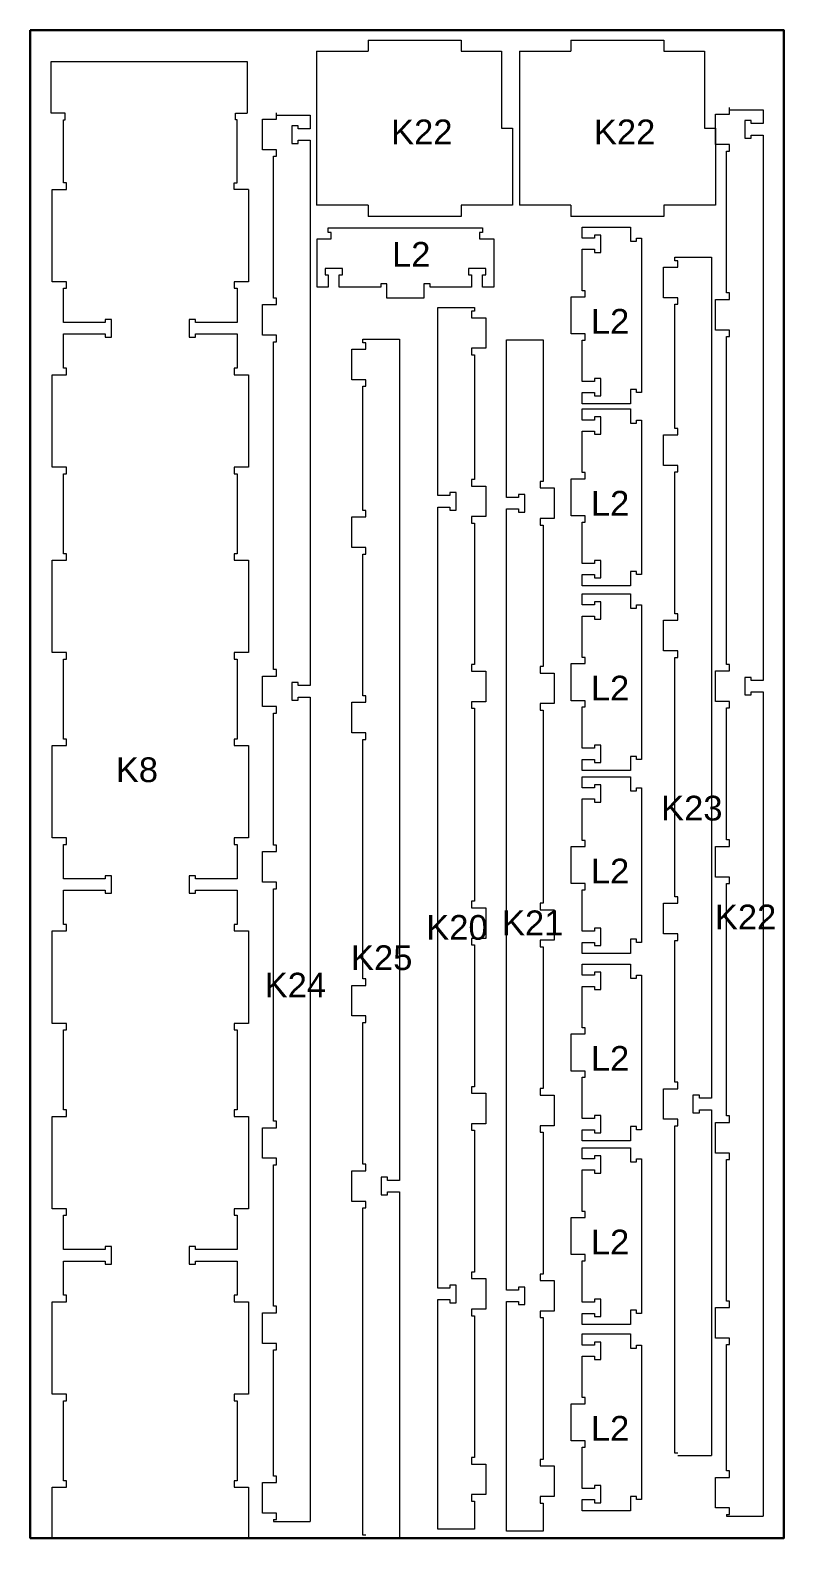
# Model space of a CAD drawing. Header units: millimetres. Extents: x 47343 to 66013, y -73719 to -63321.
# Drawn here: x 55397 to 56617, y -73719 to -71277 of the extents above; entities that cross this region are included whole.
import ezdxf

# ---------------------------------------------------------------- set-up
doc = ezdxf.new("R2010")
doc.units = ezdxf.units.MM
doc.header["$MEASUREMENT"] = 0
doc.layers.add('PLY BOARDS', color=1, linetype='CONTINUOUS', lineweight=30)
doc.layers.add('SHEETS', color=7, linetype='CONTINUOUS', lineweight=5)

msp = doc.modelspace()

# ---------------------------------------------------------------- linework, layer by layer
at = {"layer": 'PLY BOARDS'}
msp.add_lwpolyline([(55397.1, -71277.4), (56617.1, -71277.4), (56617.1, -73717.4), (55397.1, -73717.4)], close=True, dxfattribs=at)
at = {"layer": 'SHEETS'}
for p, q in [((55944.1, -71293.3), (56094.6, -71293.3)), ((55944.1, -71293.3), (55944.1, -71311.3)), ((56094.6, -71293.3), (56094.6, -71311.3)), ((56272.5, -71293.3), (56423, -71293.3)), ((56272.5, -71293.3), (56272.5, -71311.3)), ((56423, -71293.3), (56423, -71311.3)), ((55430.9, -71411.8), (55430.9, -71328.3)), ((55430.9, -71328.3), (55664.9, -71328.3)), ((55664.9, -71328.3), (55748.4, -71328.3)), ((55748.4, -71328.3), (55748.4, -71411.8)), ((55860.6, -71311.3), (55944.1, -71311.3)), ((55860.6, -71311.3), (55860.6, -71560.8)), ((56094.6, -71311.3), (56160.1, -71311.3)), ((56160.1, -71311.3), (56160.1, -71435.8)), ((56189, -71311.3), (56272.5, -71311.3)), ((56189, -71311.3), (56189, -71560.8)), ((56423, -71311.3), (56488.5, -71311.3)), ((56488.5, -71311.3), (56488.5, -71435.8)), ((56529.2, -71413.1), (56529.2, -71402.6)), ((55453.9, -71411.8), (55430.9, -71411.8)), ((55450.8, -71524.5), (55450.8, -71422.3)), ((55450.8, -71422.3), (55453.9, -71422.3)), ((55453.9, -71422.3), (55453.9, -71411.8)), ((55729.2, -71422.3), (55729.2, -71411.8)), ((55729.2, -71411.8), (55748.4, -71411.8)), ((55732.3, -71422.3), (55729.2, -71422.3)), ((55732.3, -71524.5), (55732.3, -71422.3)), ((55773, -71471), (55773, -71421.5)), ((55773, -71421.5), (55796, -71421.5)), ((55796, -71421.5), (55796, -71411)), ((55796, -71414.8), (55850.5, -71414.8)), ((55850.5, -71414.8), (55850.5, -71437)), ((56506.2, -71462.6), (56506.2, -71413.1)), ((56506.2, -71413.1), (56529.2, -71413.1)), ((56529.2, -71406.3), (56583.7, -71406.3)), ((56564.2, -71423.6), (56553.7, -71423.6)), ((56553.7, -71423.6), (56553.7, -71452.1)), ((56564.2, -71428.6), (56564.2, -71423.6)), ((56583.7, -71406.3), (56583.7, -71428.6)), ((55831, -71432), (55820.5, -71432)), ((55820.5, -71432), (55820.5, -71460.5)), ((55831, -71437), (55831, -71432)), ((55850.5, -71437), (55831, -71437)), ((56160.1, -71435.8), (56178.1, -71435.8)), ((56178.1, -71435.8), (56178.1, -71560.8)), ((56488.5, -71435.8), (56506.5, -71435.8)), ((56506.5, -71435.8), (56506.5, -71560.8)), ((56553.7, -71452.1), (56564.2, -71452.1)), ((56583.7, -71428.6), (56564.2, -71428.6)), ((56564.2, -71452.1), (56564.2, -71447.1)), ((56564.2, -71447.1), (56583.7, -71447.1)), ((56583.7, -71447.1), (56583.7, -72329.6)), ((55796, -71471), (55773, -71471)), ((55796, -71481.5), (55796, -71471)), ((55820.5, -71460.5), (55831, -71460.5)), ((55831, -71460.5), (55831, -71455.5)), ((55831, -71455.5), (55850.5, -71455.5)), ((55850.5, -71455.5), (55850.5, -72338)), ((56529.2, -71462.6), (56506.2, -71462.6)), ((56524.2, -71702.6), (56524.2, -71473.1)), ((56524.2, -71473.1), (56529.2, -71473.1)), ((56529.2, -71473.1), (56529.2, -71462.6)), ((55791, -71711), (55791, -71481.5)), ((55791, -71481.5), (55796, -71481.5)), ((55455.8, -71524.5), (55450.8, -71524.5)), ((55455.8, -71535), (55455.8, -71524.5)), ((55727.3, -71535), (55727.3, -71524.5)), ((55727.3, -71524.5), (55732.3, -71524.5)), ((55432.8, -71684.5), (55432.8, -71535)), ((55432.8, -71535), (55455.8, -71535)), ((55750.3, -71535), (55727.3, -71535)), ((55750.3, -71535), (55750.3, -71684.5)), ((55944.1, -71560.8), (55860.6, -71560.8)), ((55944.1, -71560.8), (55944.1, -71578.8)), ((56178.1, -71560.8), (56094.6, -71560.8)), ((56094.6, -71560.8), (56094.6, -71578.8)), ((56272.5, -71560.8), (56189, -71560.8)), ((56272.5, -71560.8), (56272.5, -71578.8)), ((56506.5, -71560.8), (56423, -71560.8)), ((56423, -71560.8), (56423, -71578.8)), ((56094.6, -71578.8), (55944.1, -71578.8)), ((56423, -71578.8), (56272.5, -71578.8)), ((56440.5, -71650.4), (56440.5, -71644.5)), ((56440.5, -71644.5), (56500, -71644.5)), ((56500, -71644.5), (56500, -73005.7)), ((56422.5, -71710.4), (56422.5, -71660.9)), ((56422.5, -71660.9), (56445.5, -71660.9)), ((56445.5, -71650.4), (56440.5, -71650.4)), ((56445.5, -71660.9), (56445.5, -71650.4)), ((55455.8, -71684.5), (55432.8, -71684.5)), ((55450.8, -71750.5), (55450.8, -71695)), ((55450.8, -71695), (55455.8, -71695)), ((55455.8, -71695), (55455.8, -71684.5)), ((55750.3, -71684.5), (55727.3, -71684.5)), ((55727.3, -71684.5), (55727.3, -71695)), ((55727.3, -71695), (55732.3, -71695)), ((55732.3, -71695), (55732.3, -71750.5)), ((55796, -71711), (55791, -71711)), ((55796, -71721.5), (55796, -71711)), ((56445.5, -71710.4), (56422.5, -71710.4)), ((56440.5, -71921.7), (56440.5, -71720.9)), ((56440.5, -71720.9), (56445.5, -71720.9)), ((56445.5, -71720.9), (56445.5, -71710.4)), ((56506.2, -71762.6), (56506.2, -71713.1)), ((56506.2, -71713.1), (56529.2, -71713.1)), ((56529.2, -71702.6), (56524.2, -71702.6)), ((56529.2, -71713.1), (56529.2, -71702.6)), ((55773, -71771), (55773, -71721.5)), ((55773, -71721.5), (55796, -71721.5)), ((56056.9, -71726.2), (56116.4, -71726.2)), ((56056.9, -72030.5), (56056.9, -71726.2)), ((56116.4, -71732.1), (56111.4, -71732.1)), ((56111.4, -71732.1), (56111.4, -71742.6)), ((56111.4, -71742.6), (56134.4, -71742.6)), ((56116.4, -71726.2), (56116.4, -71732.1)), ((56134.4, -71742.6), (56134.4, -71792.1)), ((55518.3, -71750.5), (55450.8, -71750.5)), ((55450.8, -71769), (55518.3, -71769)), ((55450.8, -71824.5), (55450.8, -71769)), ((55528.8, -71745.5), (55518.3, -71745.5)), ((55518.3, -71745.5), (55518.3, -71750.5)), ((55518.3, -71769), (55518.3, -71774)), ((55528.8, -71774), (55528.8, -71745.5)), ((55664.8, -71745.5), (55654.3, -71745.5)), ((55654.3, -71745.5), (55654.3, -71774)), ((55664.8, -71750.5), (55664.8, -71745.5)), ((55732.3, -71750.5), (55664.8, -71750.5)), ((55664.8, -71774), (55664.8, -71769)), ((55664.8, -71769), (55732.3, -71769)), ((55732.3, -71769), (55732.3, -71824.5)), ((56529.2, -71762.6), (56506.2, -71762.6)), ((56529.2, -71773.1), (56529.2, -71762.6)), ((55518.3, -71774), (55528.8, -71774)), ((55654.3, -71774), (55664.8, -71774)), ((55796, -71771), (55773, -71771)), ((55791, -72142.8), (55791, -71781.5)), ((55791, -71781.5), (55796, -71781.5)), ((55796, -71781.5), (55796, -71771)), ((55917.6, -71843.1), (55917.6, -71793.6)), ((55917.6, -71793.6), (55940.6, -71793.6)), ((55935.6, -71783.1), (55935.6, -71777.3)), ((55935.6, -71777.3), (55995.1, -71777.3)), ((55940.6, -71783.1), (55935.6, -71783.1)), ((55940.6, -71793.6), (55940.6, -71783.1)), ((55995.1, -71777.3), (55995.1, -73138.5)), ((56134.4, -71792.1), (56111.4, -71792.1)), ((56111.4, -71792.1), (56111.4, -71802.6)), ((56168, -72033.6), (56168, -71778.7)), ((56168, -71778.7), (56227.5, -71778.7)), ((56227.5, -71778.7), (56227.5, -72007.6)), ((56524.2, -72134.3), (56524.2, -71773.1)), ((56524.2, -71773.1), (56529.2, -71773.1)), ((56111.4, -71802.6), (56116.4, -71802.6)), ((56116.4, -71802.6), (56116.4, -72004.5)), ((55432.8, -71984.5), (55432.8, -71835)), ((55432.8, -71835), (55455.8, -71835)), ((55455.8, -71824.5), (55450.8, -71824.5)), ((55455.8, -71835), (55455.8, -71824.5)), ((55732.3, -71824.5), (55727.3, -71824.5)), ((55727.3, -71824.5), (55727.3, -71835)), ((55727.3, -71835), (55750.3, -71835)), ((55750.3, -71835), (55750.3, -71984.5)), ((55940.6, -71843.1), (55917.6, -71843.1)), ((55935.6, -72054.5), (55935.6, -71853.6)), ((55935.6, -71853.6), (55940.6, -71853.6)), ((55940.6, -71853.6), (55940.6, -71843.1)), ((56422.5, -71981.7), (56422.5, -71932.2)), ((56422.5, -71932.2), (56445.5, -71932.2)), ((56445.5, -71921.7), (56440.5, -71921.7)), ((56445.5, -71932.2), (56445.5, -71921.7)), ((55455.8, -71984.5), (55432.8, -71984.5)), ((55455.8, -71995), (55455.8, -71984.5)), ((55750.3, -71984.5), (55727.3, -71984.5)), ((55727.3, -71984.5), (55727.3, -71995)), ((56445.5, -71981.7), (56422.5, -71981.7)), ((56445.5, -71992.2), (56445.5, -71981.7)), ((55450.8, -72069), (55450.8, -71995)), ((55450.8, -71995), (55455.8, -71995)), ((55727.3, -71995), (55732.3, -71995)), ((55732.3, -71995), (55732.3, -72069)), ((56116.4, -72004.5), (56111.4, -72004.5)), ((56111.4, -72004.5), (56111.4, -72015)), ((56227.5, -72007.6), (56222.5, -72007.6)), ((56222.5, -72007.6), (56222.5, -72018.1)), ((56440.5, -72221.7), (56440.5, -71992.2)), ((56440.5, -71992.2), (56445.5, -71992.2)), ((56076.4, -72030.5), (56056.9, -72030.5)), ((56086.9, -72025.5), (56076.4, -72025.5)), ((56076.4, -72025.5), (56076.4, -72030.5)), ((56086.9, -72054), (56086.9, -72025.5)), ((56111.4, -72015), (56134.4, -72015)), ((56134.4, -72015), (56134.4, -72064.5)), ((56187.5, -72033.6), (56168, -72033.6)), ((56198, -72028.6), (56187.5, -72028.6)), ((56187.5, -72028.6), (56187.5, -72033.6)), ((56198, -72057.1), (56198, -72028.6)), ((56222.5, -72018.1), (56245.5, -72018.1)), ((56245.5, -72018.1), (56245.5, -72067.6)), ((55940.6, -72054.5), (55935.6, -72054.5)), ((55940.6, -72065), (55940.6, -72054.5)), ((56056.9, -73313), (56056.9, -72049)), ((56056.9, -72049), (56076.4, -72049)), ((56076.4, -72049), (56076.4, -72054)), ((56076.4, -72054), (56086.9, -72054)), ((56168, -73316.1), (56168, -72052.1)), ((56168, -72052.1), (56187.5, -72052.1)), ((56187.5, -72052.1), (56187.5, -72057.1)), ((56187.5, -72057.1), (56198, -72057.1)), ((55450.8, -72124.5), (55450.8, -72069)), ((55732.3, -72069), (55732.3, -72124.5)), ((55917.6, -72114.5), (55917.6, -72065)), ((55917.6, -72065), (55940.6, -72065)), ((56134.4, -72064.5), (56111.4, -72064.5)), ((56111.4, -72064.5), (56111.4, -72075)), ((56111.4, -72075), (56116.4, -72075)), ((56116.4, -72075), (56116.4, -72304)), ((56245.5, -72067.6), (56222.5, -72067.6)), ((56222.5, -72067.6), (56222.5, -72078.1)), ((56222.5, -72078.1), (56227.5, -72078.1)), ((56227.5, -72078.1), (56227.5, -72307.1)), ((55432.8, -72284.5), (55432.8, -72135)), ((55432.8, -72135), (55455.8, -72135)), ((55455.8, -72124.5), (55450.8, -72124.5)), ((55455.8, -72135), (55455.8, -72124.5)), ((55732.3, -72124.5), (55727.3, -72124.5)), ((55727.3, -72124.5), (55727.3, -72135)), ((55727.3, -72135), (55750.3, -72135)), ((55750.3, -72135), (55750.3, -72284.5)), ((55940.6, -72114.5), (55917.6, -72114.5)), ((55935.6, -72354.5), (55935.6, -72125)), ((55935.6, -72125), (55940.6, -72125)), ((55940.6, -72125), (55940.6, -72114.5)), ((56524.2, -72303.6), (56524.2, -72134.3)), ((55791, -72312), (55791, -72142.8)), ((56422.5, -72281.7), (56422.5, -72232.2)), ((56422.5, -72232.2), (56445.5, -72232.2)), ((56445.5, -72221.7), (56440.5, -72221.7)), ((56445.5, -72232.2), (56445.5, -72221.7)), ((56445.5, -72281.7), (56422.5, -72281.7)), ((56445.5, -72292.2), (56445.5, -72281.7)), ((55455.8, -72284.5), (55432.8, -72284.5)), ((55450.8, -72424.5), (55450.8, -72295)), ((55450.8, -72295), (55455.8, -72295)), ((55455.8, -72295), (55455.8, -72284.5)), ((55750.3, -72284.5), (55727.3, -72284.5)), ((55727.3, -72284.5), (55727.3, -72295)), ((55727.3, -72295), (55732.3, -72295)), ((55732.3, -72295), (55732.3, -72424.5)), ((56116.4, -72304), (56111.4, -72304)), ((56111.4, -72304), (56111.4, -72314.5)), ((56440.5, -72679.7), (56440.5, -72292.2)), ((56440.5, -72292.2), (56445.5, -72292.2)), ((56529.2, -72303.6), (56524.2, -72303.6)), ((56529.2, -72314.1), (56529.2, -72303.6)), ((55773, -72372), (55773, -72322.5)), ((55773, -72322.5), (55796, -72322.5)), ((55796, -72312), (55791, -72312)), ((55796, -72322.5), (55796, -72312)), ((56111.4, -72314.5), (56134.4, -72314.5)), ((56134.4, -72314.5), (56134.4, -72364)), ((56227.5, -72307.1), (56222.5, -72307.1)), ((56222.5, -72307.1), (56222.5, -72317.6)), ((56222.5, -72317.6), (56245.5, -72317.6)), ((56245.5, -72317.6), (56245.5, -72367.1)), ((56506.2, -72363.6), (56506.2, -72314.1)), ((56506.2, -72314.1), (56529.2, -72314.1)), ((56564.2, -72324.6), (56553.7, -72324.6)), ((56553.7, -72324.6), (56553.7, -72353.1)), ((56564.2, -72329.6), (56564.2, -72324.6)), ((56583.7, -72329.6), (56564.2, -72329.6)), ((55831, -72333), (55820.5, -72333)), ((55820.5, -72333), (55820.5, -72361.5)), ((55831, -72338), (55831, -72333)), ((55850.5, -72338), (55831, -72338)), ((55940.6, -72354.5), (55935.6, -72354.5)), ((55940.6, -72365), (55940.6, -72354.5)), ((56553.7, -72353.1), (56564.2, -72353.1)), ((56564.2, -72353.1), (56564.2, -72348.1)), ((56564.2, -72348.1), (56583.7, -72348.1)), ((56583.7, -72348.1), (56583.7, -73682.1)), ((55796, -72372), (55773, -72372)), ((55796, -72382.5), (55796, -72372)), ((55820.5, -72361.5), (55831, -72361.5)), ((55831, -72361.5), (55831, -72356.5)), ((55831, -72356.5), (55850.5, -72356.5)), ((55850.5, -72356.5), (55850.5, -73690.5)), ((55917.6, -72414.5), (55917.6, -72365)), ((55917.6, -72365), (55940.6, -72365)), ((56134.4, -72364), (56111.4, -72364)), ((56111.4, -72364), (56111.4, -72374.5)), ((56111.4, -72374.5), (56116.4, -72374.5)), ((56116.4, -72374.5), (56116.4, -72687)), ((56245.5, -72367.1), (56222.5, -72367.1)), ((56222.5, -72367.1), (56222.5, -72377.6)), ((56222.5, -72377.6), (56227.5, -72377.6)), ((56227.5, -72377.6), (56227.5, -72690.1)), ((56529.2, -72363.6), (56506.2, -72363.6)), ((56524.2, -72587.7), (56524.2, -72374.1)), ((56524.2, -72374.1), (56529.2, -72374.1)), ((56529.2, -72374.1), (56529.2, -72363.6)), ((55791, -72596.1), (55791, -72382.5)), ((55791, -72382.5), (55796, -72382.5)), ((55455.8, -72424.5), (55450.8, -72424.5)), ((55455.8, -72435), (55455.8, -72424.5)), ((55732.3, -72424.5), (55727.3, -72424.5)), ((55727.3, -72424.5), (55727.3, -72435)), ((55940.6, -72414.5), (55917.6, -72414.5)), ((55935.6, -72812.5), (55935.6, -72425)), ((55935.6, -72425), (55940.6, -72425)), ((55940.6, -72425), (55940.6, -72414.5)), ((55432.8, -72584.5), (55432.8, -72435)), ((55432.8, -72435), (55455.8, -72435)), ((55727.3, -72435), (55750.3, -72435)), ((55750.3, -72435), (55750.3, -72584.5)), ((55455.8, -72584.5), (55432.8, -72584.5)), ((55450.8, -72650.5), (55450.8, -72595)), ((55450.8, -72595), (55455.8, -72595)), ((55455.8, -72595), (55455.8, -72584.5)), ((55750.3, -72584.5), (55727.3, -72584.5)), ((55727.3, -72584.5), (55727.3, -72595)), ((55727.3, -72595), (55732.3, -72595)), ((55732.3, -72595), (55732.3, -72650.5)), ((55796, -72596.1), (55791, -72596.1)), ((55796, -72606.6), (55796, -72596.1)), ((56506.2, -72647.7), (56506.2, -72598.2)), ((56506.2, -72598.2), (56529.2, -72598.2)), ((56529.2, -72587.7), (56524.2, -72587.7)), ((56529.2, -72598.2), (56529.2, -72587.7)), ((55773, -72656.1), (55773, -72606.6)), ((55773, -72606.6), (55796, -72606.6)), ((55528.8, -72645.5), (55518.3, -72645.5)), ((55518.3, -72645.5), (55518.3, -72650.5)), ((55528.8, -72674), (55528.8, -72645.5)), ((55664.8, -72645.5), (55654.3, -72645.5)), ((55654.3, -72645.5), (55654.3, -72674)), ((55664.8, -72650.5), (55664.8, -72645.5)), ((56529.2, -72647.7), (56506.2, -72647.7)), ((56529.2, -72658.2), (56529.2, -72647.7)), ((55518.3, -72650.5), (55450.8, -72650.5)), ((55450.8, -72724.5), (55450.8, -72669)), ((55450.8, -72669), (55518.3, -72669)), ((55518.3, -72669), (55518.3, -72674)), ((55732.3, -72650.5), (55664.8, -72650.5)), ((55664.8, -72674), (55664.8, -72669)), ((55664.8, -72669), (55732.3, -72669)), ((55732.3, -72669), (55732.3, -72724.5)), ((55796, -72656.1), (55773, -72656.1)), ((55791, -73042.8), (55791, -72666.6)), ((55791, -72666.6), (55796, -72666.6)), ((55796, -72666.6), (55796, -72656.1)), ((56524.2, -73034.3), (56524.2, -72658.2)), ((56524.2, -72658.2), (56529.2, -72658.2)), ((55518.3, -72674), (55528.8, -72674)), ((55654.3, -72674), (55664.8, -72674)), ((56116.4, -72687), (56111.4, -72687)), ((56111.4, -72687), (56111.4, -72697.5)), ((56111.4, -72697.5), (56134.4, -72697.5)), ((56134.4, -72697.5), (56134.4, -72747)), ((56227.5, -72690.1), (56222.5, -72690.1)), ((56222.5, -72690.1), (56222.5, -72700.6)), ((56422.5, -72739.7), (56422.5, -72690.2)), ((56422.5, -72690.2), (56445.5, -72690.2)), ((56445.5, -72679.7), (56440.5, -72679.7)), ((56445.5, -72690.2), (56445.5, -72679.7)), ((56222.5, -72700.6), (56245.5, -72700.6)), ((56245.5, -72700.6), (56245.5, -72750.1)), ((55432.8, -72884.5), (55432.8, -72735)), ((55432.8, -72735), (55455.8, -72735)), ((55455.8, -72724.5), (55450.8, -72724.5)), ((55455.8, -72735), (55455.8, -72724.5)), ((55732.3, -72724.5), (55727.3, -72724.5)), ((55727.3, -72724.5), (55727.3, -72735)), ((55727.3, -72735), (55750.3, -72735)), ((55750.3, -72735), (55750.3, -72884.5)), ((56445.5, -72739.7), (56422.5, -72739.7)), ((56445.5, -72750.2), (56445.5, -72739.7)), ((56134.4, -72747), (56111.4, -72747)), ((56111.4, -72747), (56111.4, -72757.5)), ((56111.4, -72757.5), (56116.4, -72757.5)), ((56116.4, -72757.5), (56116.4, -72987)), ((56245.5, -72750.1), (56222.5, -72750.1)), ((56222.5, -72750.1), (56222.5, -72760.6)), ((56222.5, -72760.6), (56227.5, -72760.6)), ((56227.5, -72760.6), (56227.5, -72990.1)), ((56440.5, -72979.7), (56440.5, -72750.2)), ((56440.5, -72750.2), (56445.5, -72750.2)), ((55940.6, -72812.5), (55935.6, -72812.5)), ((55940.6, -72823), (55940.6, -72812.5)), ((55917.6, -72872.5), (55917.6, -72823)), ((55917.6, -72823), (55940.6, -72823)), ((55455.8, -72884.5), (55432.8, -72884.5)), ((55455.8, -72895), (55455.8, -72884.5)), ((55750.3, -72884.5), (55727.3, -72884.5)), ((55727.3, -72884.5), (55727.3, -72895)), ((55940.6, -72872.5), (55917.6, -72872.5)), ((55935.6, -73112.5), (55935.6, -72883)), ((55935.6, -72883), (55940.6, -72883)), ((55940.6, -72883), (55940.6, -72872.5)), ((55450.8, -73024.5), (55450.8, -72895)), ((55450.8, -72895), (55455.8, -72895)), ((55727.3, -72895), (55732.3, -72895)), ((55732.3, -72895), (55732.3, -73024.5)), ((56116.4, -72987), (56111.4, -72987)), ((56111.4, -72987), (56111.4, -72997.5)), ((56227.5, -72990.1), (56222.5, -72990.1)), ((56222.5, -72990.1), (56222.5, -73000.6)), ((56422.5, -73039.7), (56422.5, -72990.2)), ((56422.5, -72990.2), (56445.5, -72990.2)), ((56445.5, -72979.7), (56440.5, -72979.7)), ((56445.5, -72990.2), (56445.5, -72979.7)), ((56111.4, -72997.5), (56134.4, -72997.5)), ((56134.4, -72997.5), (56134.4, -73047)), ((56222.5, -73000.6), (56245.5, -73000.6)), ((56245.5, -73000.6), (56245.5, -73050.1)), ((56480.5, -73000.7), (56470, -73000.7)), ((56470, -73000.7), (56470, -73029.2)), ((56480.5, -73005.7), (56480.5, -73000.7)), ((56500, -73005.7), (56480.5, -73005.7)), ((55432.8, -73184.5), (55432.8, -73035)), ((55432.8, -73035), (55455.8, -73035)), ((55455.8, -73024.5), (55450.8, -73024.5)), ((55455.8, -73035), (55455.8, -73024.5)), ((55732.3, -73024.5), (55727.3, -73024.5)), ((55727.3, -73024.5), (55727.3, -73035)), ((55727.3, -73035), (55750.3, -73035)), ((55750.3, -73035), (55750.3, -73184.5)), ((56470, -73029.2), (56480.5, -73029.2)), ((56480.5, -73029.2), (56480.5, -73024.2)), ((56480.5, -73024.2), (56500, -73024.2)), ((56500, -73024.2), (56500, -73583.5)), ((56529.2, -73034.3), (56524.2, -73034.3)), ((56529.2, -73044.8), (56529.2, -73034.3)), ((55773, -73102.8), (55773, -73053.3)), ((55773, -73053.3), (55796, -73053.3)), ((55796, -73042.8), (55791, -73042.8)), ((55796, -73053.3), (55796, -73042.8)), ((56134.4, -73047), (56111.4, -73047)), ((56111.4, -73047), (56111.4, -73057.5)), ((56111.4, -73057.5), (56116.4, -73057.5)), ((56116.4, -73057.5), (56116.4, -73287)), ((56245.5, -73050.1), (56222.5, -73050.1)), ((56222.5, -73050.1), (56222.5, -73060.6)), ((56222.5, -73060.6), (56227.5, -73060.6)), ((56227.5, -73060.6), (56227.5, -73290.1)), ((56445.5, -73039.7), (56422.5, -73039.7)), ((56440.5, -73050.2), (56445.5, -73050.2)), ((56440.5, -73192.2), (56440.5, -73050.2)), ((56445.5, -73050.2), (56445.5, -73039.7)), ((56506.2, -73094.3), (56506.2, -73044.8)), ((56506.2, -73044.8), (56529.2, -73044.8)), ((55796, -73102.8), (55773, -73102.8)), ((55796, -73113.3), (55796, -73102.8)), ((55940.6, -73112.5), (55935.6, -73112.5)), ((55940.6, -73123), (55940.6, -73112.5)), ((56529.2, -73094.3), (56506.2, -73094.3)), ((56524.2, -73104.8), (56529.2, -73104.8)), ((56524.2, -73333.8), (56524.2, -73104.8)), ((56529.2, -73104.8), (56529.2, -73094.3)), ((55791, -73113.3), (55796, -73113.3)), ((55791, -73342.3), (55791, -73113.3)), ((55917.6, -73172.5), (55917.6, -73123)), ((55917.6, -73123), (55940.6, -73123)), ((55975.6, -73133.5), (55965.1, -73133.5)), ((55965.1, -73133.5), (55965.1, -73162)), ((55975.6, -73138.5), (55975.6, -73133.5)), ((55995.1, -73138.5), (55975.6, -73138.5)), ((55975.6, -73162), (55975.6, -73157)), ((55975.6, -73157), (55995.1, -73157)), ((55995.1, -73157), (55995.1, -73716.3)), ((55455.8, -73184.5), (55432.8, -73184.5)), ((55455.8, -73195), (55455.8, -73184.5)), ((55750.3, -73184.5), (55727.3, -73184.5)), ((55727.3, -73184.5), (55727.3, -73195)), ((55940.6, -73172.5), (55917.6, -73172.5)), ((55935.6, -73183), (55940.6, -73183)), ((55935.6, -73325), (55935.6, -73183)), ((55940.6, -73183), (55940.6, -73172.5)), ((55965.1, -73162), (55975.6, -73162)), ((55450.8, -73250.5), (55450.8, -73195)), ((55450.8, -73195), (55455.8, -73195)), ((55727.3, -73195), (55732.3, -73195)), ((55732.3, -73195), (55732.3, -73250.5)), ((56440.5, -73579.7), (56440.5, -73192.2)), ((55518.3, -73250.5), (55450.8, -73250.5)), ((55528.8, -73245.5), (55518.3, -73245.5)), ((55518.3, -73245.5), (55518.3, -73250.5)), ((55528.8, -73274), (55528.8, -73245.5)), ((55664.8, -73245.5), (55654.3, -73245.5)), ((55654.3, -73245.5), (55654.3, -73274)), ((55664.8, -73250.5), (55664.8, -73245.5)), ((55732.3, -73250.5), (55664.8, -73250.5)), ((55450.8, -73324.5), (55450.8, -73269)), ((55450.8, -73269), (55518.3, -73269)), ((55518.3, -73269), (55518.3, -73274)), ((55518.3, -73274), (55528.8, -73274)), ((55654.3, -73274), (55664.8, -73274)), ((55664.8, -73274), (55664.8, -73269)), ((55664.8, -73269), (55732.3, -73269)), ((55732.3, -73269), (55732.3, -73324.5)), ((56116.4, -73287), (56111.4, -73287)), ((56111.4, -73287), (56111.4, -73297.5)), ((56111.4, -73297.5), (56134.4, -73297.5)), ((56134.4, -73297.5), (56134.4, -73347)), ((56227.5, -73290.1), (56222.5, -73290.1)), ((56222.5, -73290.1), (56222.5, -73300.6)), ((56222.5, -73300.6), (56245.5, -73300.6)), ((56245.5, -73300.6), (56245.5, -73350.1)), ((55455.8, -73324.5), (55450.8, -73324.5)), ((55455.8, -73335), (55455.8, -73324.5)), ((55732.3, -73324.5), (55727.3, -73324.5)), ((55727.3, -73324.5), (55727.3, -73335)), ((55935.6, -73712.5), (55935.6, -73325)), ((56076.4, -73313), (56056.9, -73313)), ((56056.9, -73703), (56056.9, -73331.5)), ((56056.9, -73331.5), (56076.4, -73331.5)), ((56086.9, -73308), (56076.4, -73308)), ((56076.4, -73308), (56076.4, -73313)), ((56076.4, -73331.5), (56076.4, -73336.5)), ((56086.9, -73336.5), (56086.9, -73308)), ((56187.5, -73316.1), (56168, -73316.1)), ((56198, -73311.1), (56187.5, -73311.1)), ((56187.5, -73311.1), (56187.5, -73316.1)), ((56198, -73339.6), (56198, -73311.1)), ((55432.8, -73484.5), (55432.8, -73335)), ((55432.8, -73335), (55455.8, -73335)), ((55727.3, -73335), (55750.3, -73335)), ((55750.3, -73335), (55750.3, -73484.5)), ((55773, -73402.3), (55773, -73352.8)), ((55773, -73352.8), (55796, -73352.8)), ((55796, -73342.3), (55791, -73342.3)), ((55796, -73352.8), (55796, -73342.3)), ((56076.4, -73336.5), (56086.9, -73336.5)), ((56134.4, -73347), (56111.4, -73347)), ((56111.4, -73347), (56111.4, -73357.5)), ((56168, -73706.1), (56168, -73334.6)), ((56168, -73334.6), (56187.5, -73334.6)), ((56187.5, -73334.6), (56187.5, -73339.6)), ((56187.5, -73339.6), (56198, -73339.6)), ((56245.5, -73350.1), (56222.5, -73350.1)), ((56222.5, -73350.1), (56222.5, -73360.6)), ((56506.2, -73393.8), (56506.2, -73344.3)), ((56506.2, -73344.3), (56529.2, -73344.3)), ((56529.2, -73333.8), (56524.2, -73333.8)), ((56529.2, -73344.3), (56529.2, -73333.8)), ((56111.4, -73357.5), (56116.4, -73357.5)), ((56116.4, -73357.5), (56116.4, -73587)), ((56222.5, -73360.6), (56227.5, -73360.6)), ((56227.5, -73360.6), (56227.5, -73590.1)), ((55796, -73402.3), (55773, -73402.3)), ((55796, -73412.8), (55796, -73402.3)), ((56529.2, -73393.8), (56506.2, -73393.8)), ((56524.2, -73404.3), (56529.2, -73404.3)), ((56524.2, -73608.6), (56524.2, -73404.3)), ((56529.2, -73404.3), (56529.2, -73393.8)), ((55791, -73412.8), (55796, -73412.8)), ((55791, -73617), (55791, -73412.8)), ((55455.8, -73484.5), (55432.8, -73484.5)), ((55450.8, -73624.5), (55450.8, -73495)), ((55450.8, -73495), (55455.8, -73495)), ((55455.8, -73495), (55455.8, -73484.5)), ((55750.3, -73484.5), (55727.3, -73484.5)), ((55727.3, -73484.5), (55727.3, -73495)), ((55727.3, -73495), (55732.3, -73495)), ((55732.3, -73495), (55732.3, -73624.5)), ((56116.4, -73587), (56111.4, -73587)), ((56111.4, -73587), (56111.4, -73597.5)), ((56111.4, -73597.5), (56134.4, -73597.5)), ((56134.4, -73597.5), (56134.4, -73647)), ((56227.5, -73590.1), (56222.5, -73590.1)), ((56222.5, -73590.1), (56222.5, -73600.6)), ((56222.5, -73600.6), (56245.5, -73600.6)), ((56245.5, -73600.6), (56245.5, -73650.1)), ((56445.5, -73579.7), (56440.5, -73579.7)), ((56445.5, -73583.5), (56500, -73583.5)), ((55455.8, -73624.5), (55450.8, -73624.5)), ((55455.8, -73635), (55455.8, -73624.5)), ((55732.3, -73624.5), (55727.3, -73624.5)), ((55727.3, -73624.5), (55727.3, -73635)), ((55796, -73617), (55791, -73617)), ((55796, -73627.5), (55796, -73617)), ((56506.2, -73668.6), (56506.2, -73619.1)), ((56506.2, -73619.1), (56529.2, -73619.1)), ((56529.2, -73608.6), (56524.2, -73608.6)), ((56529.2, -73619.1), (56529.2, -73608.6)), ((55432.8, -73718.5), (55432.8, -73635)), ((55432.8, -73635), (55455.8, -73635)), ((55727.3, -73635), (55750.3, -73635)), ((55750.3, -73635), (55750.3, -73718.5)), ((55773, -73677), (55773, -73627.5)), ((55773, -73627.5), (55796, -73627.5)), ((56134.4, -73647), (56111.4, -73647)), ((56111.4, -73647), (56111.4, -73657.5)), ((56111.4, -73657.5), (56116.4, -73657.5)), ((56116.4, -73657.5), (56116.4, -73703)), ((56245.5, -73650.1), (56222.5, -73650.1)), ((56222.5, -73650.1), (56222.5, -73660.6)), ((56222.5, -73660.6), (56227.5, -73660.6)), ((56227.5, -73660.6), (56227.5, -73706.1)), ((56529.2, -73668.6), (56506.2, -73668.6)), ((56529.2, -73679.1), (56529.2, -73668.6)), ((55796, -73677), (55773, -73677)), ((55791, -73687.5), (55796, -73687.5)), ((55791, -73687.5), (55791, -73690.5)), ((55791, -73690.5), (55850.5, -73690.5)), ((55796, -73687.5), (55796, -73677)), ((56524.2, -73679.1), (56529.2, -73679.1)), ((56524.2, -73679.1), (56524.2, -73682.1)), ((56524.2, -73682.1), (56583.7, -73682.1)), ((55666.8, -73718.5), (55432.8, -73718.5)), ((55750.3, -73718.5), (55666.8, -73718.5)), ((55940.6, -73712.5), (55935.6, -73712.5)), ((55940.6, -73716.3), (55995.1, -73716.3)), ((56116.4, -73703), (56056.9, -73703)), ((56227.5, -73706.1), (56168, -73706.1))]:
    msp.add_line(p, q, dxfattribs=at)
for points in [[(56147.5, -71615), (56147.5, -71693), (56129.5, -71693), (56129.5, -71673), (56134.5, -71673), (56134.5, -71663), (56106.5, -71663), (56106.5, -71673), (56111.5, -71673), (56111.5, -71693), (56044.5, -71693), (56044.5, -71688), (56034.5, -71688), (56034.5, -71711), (55974.5, -71711), (55974.5, -71688), (55964.5, -71688), (55964.5, -71693), (55897.5, -71693), (55897.5, -71673), (55902.5, -71673), (55902.5, -71663), (55874.5, -71663), (55874.5, -71673), (55879.5, -71673), (55879.5, -71693), (55861.5, -71693), (55861.5, -71615), (55884.5, -71615), (55884.5, -71605), (55879.5, -71605), (55879.5, -71597), (56129.5, -71597), (56129.5, -71605), (56124.5, -71605), (56124.5, -71615)], [(56368.6, -71881.9), (56290.6, -71881.9), (56290.6, -71863.9), (56310.6, -71863.9), (56310.6, -71868.9), (56320.6, -71868.9), (56320.6, -71840.9), (56310.6, -71840.9), (56310.6, -71845.9), (56290.6, -71845.9), (56290.6, -71778.9), (56295.6, -71778.9), (56295.6, -71768.9), (56272.6, -71768.9), (56272.6, -71708.9), (56295.6, -71708.9), (56295.6, -71698.9), (56290.6, -71698.9), (56290.6, -71631.9), (56310.6, -71631.9), (56310.6, -71636.9), (56320.6, -71636.9), (56320.6, -71608.9), (56310.6, -71608.9), (56310.6, -71613.9), (56290.6, -71613.9), (56290.6, -71595.9), (56368.6, -71595.9), (56368.6, -71618.9), (56378.6, -71618.9), (56378.6, -71613.9), (56386.6, -71613.9), (56386.6, -71863.9), (56378.6, -71863.9), (56378.6, -71858.9), (56368.6, -71858.9)], [(56368.6, -72176.3), (56290.6, -72176.3), (56290.6, -72158.3), (56310.6, -72158.3), (56310.6, -72163.3), (56320.6, -72163.3), (56320.6, -72135.3), (56310.6, -72135.3), (56310.6, -72140.3), (56290.6, -72140.3), (56290.6, -72073.3), (56295.6, -72073.3), (56295.6, -72063.3), (56272.6, -72063.3), (56272.6, -72003.3), (56295.6, -72003.3), (56295.6, -71993.3), (56290.6, -71993.3), (56290.6, -71926.3), (56310.6, -71926.3), (56310.6, -71931.3), (56320.6, -71931.3), (56320.6, -71903.3), (56310.6, -71903.3), (56310.6, -71908.3), (56290.6, -71908.3), (56290.6, -71890.3), (56368.6, -71890.3), (56368.6, -71913.3), (56378.6, -71913.3), (56378.6, -71908.3), (56386.6, -71908.3), (56386.6, -72158.3), (56378.6, -72158.3), (56378.6, -72153.3), (56368.6, -72153.3)], [(56368.6, -72475.4), (56290.6, -72475.4), (56290.6, -72457.4), (56310.6, -72457.4), (56310.6, -72462.4), (56320.6, -72462.4), (56320.6, -72434.4), (56310.6, -72434.4), (56310.6, -72439.4), (56290.6, -72439.4), (56290.6, -72372.4), (56295.6, -72372.4), (56295.6, -72362.4), (56272.6, -72362.4), (56272.6, -72302.4), (56295.6, -72302.4), (56295.6, -72292.4), (56290.6, -72292.4), (56290.6, -72225.4), (56310.6, -72225.4), (56310.6, -72230.4), (56320.6, -72230.4), (56320.6, -72202.4), (56310.6, -72202.4), (56310.6, -72207.4), (56290.6, -72207.4), (56290.6, -72189.4), (56368.6, -72189.4), (56368.6, -72212.4), (56378.6, -72212.4), (56378.6, -72207.4), (56386.6, -72207.4), (56386.6, -72457.4), (56378.6, -72457.4), (56378.6, -72452.4), (56368.6, -72452.4)], [(56368.6, -72771.4), (56290.6, -72771.4), (56290.6, -72753.4), (56310.6, -72753.4), (56310.6, -72758.4), (56320.6, -72758.4), (56320.6, -72730.4), (56310.6, -72730.4), (56310.6, -72735.4), (56290.6, -72735.4), (56290.6, -72668.4), (56295.6, -72668.4), (56295.6, -72658.4), (56272.6, -72658.4), (56272.6, -72598.4), (56295.6, -72598.4), (56295.6, -72588.4), (56290.6, -72588.4), (56290.6, -72521.4), (56310.6, -72521.4), (56310.6, -72526.4), (56320.6, -72526.4), (56320.6, -72498.4), (56310.6, -72498.4), (56310.6, -72503.4), (56290.6, -72503.4), (56290.6, -72485.4), (56368.6, -72485.4), (56368.6, -72508.4), (56378.6, -72508.4), (56378.6, -72503.4), (56386.6, -72503.4), (56386.6, -72753.4), (56378.6, -72753.4), (56378.6, -72748.4), (56368.6, -72748.4)], [(56368.6, -73074.6), (56290.6, -73074.6), (56290.6, -73056.6), (56310.6, -73056.6), (56310.6, -73061.6), (56320.6, -73061.6), (56320.6, -73033.6), (56310.6, -73033.6), (56310.6, -73038.6), (56290.6, -73038.6), (56290.6, -72971.6), (56295.6, -72971.6), (56295.6, -72961.6), (56272.6, -72961.6), (56272.6, -72901.6), (56295.6, -72901.6), (56295.6, -72891.6), (56290.6, -72891.6), (56290.6, -72824.6), (56310.6, -72824.6), (56310.6, -72829.6), (56320.6, -72829.6), (56320.6, -72801.6), (56310.6, -72801.6), (56310.6, -72806.6), (56290.6, -72806.6), (56290.6, -72788.6), (56368.6, -72788.6), (56368.6, -72811.6), (56378.6, -72811.6), (56378.6, -72806.6), (56386.6, -72806.6), (56386.6, -73056.6), (56378.6, -73056.6), (56378.6, -73051.6), (56368.6, -73051.6)], [(56368.6, -73371.7), (56290.6, -73371.7), (56290.6, -73353.7), (56310.6, -73353.7), (56310.6, -73358.7), (56320.6, -73358.7), (56320.6, -73330.7), (56310.6, -73330.7), (56310.6, -73335.7), (56290.6, -73335.7), (56290.6, -73268.7), (56295.6, -73268.7), (56295.6, -73258.7), (56272.6, -73258.7), (56272.6, -73198.7), (56295.6, -73198.7), (56295.6, -73188.7), (56290.6, -73188.7), (56290.6, -73121.7), (56310.6, -73121.7), (56310.6, -73126.7), (56320.6, -73126.7), (56320.6, -73098.7), (56310.6, -73098.7), (56310.6, -73103.7), (56290.6, -73103.7), (56290.6, -73085.7), (56368.6, -73085.7), (56368.6, -73108.7), (56378.6, -73108.7), (56378.6, -73103.7), (56386.6, -73103.7), (56386.6, -73353.7), (56378.6, -73353.7), (56378.6, -73348.7), (56368.6, -73348.7)], [(56368.6, -73673.1), (56290.6, -73673.1), (56290.6, -73655.1), (56310.6, -73655.1), (56310.6, -73660.1), (56320.6, -73660.1), (56320.6, -73632.1), (56310.6, -73632.1), (56310.6, -73637.1), (56290.6, -73637.1), (56290.6, -73570.1), (56295.6, -73570.1), (56295.6, -73560.1), (56272.6, -73560.1), (56272.6, -73500.1), (56295.6, -73500.1), (56295.6, -73490.1), (56290.6, -73490.1), (56290.6, -73423.1), (56310.6, -73423.1), (56310.6, -73428.1), (56320.6, -73428.1), (56320.6, -73400.1), (56310.6, -73400.1), (56310.6, -73405.1), (56290.6, -73405.1), (56290.6, -73387.1), (56368.6, -73387.1), (56368.6, -73410.1), (56378.6, -73410.1), (56378.6, -73405.1), (56386.6, -73405.1), (56386.6, -73655.1), (56378.6, -73655.1), (56378.6, -73650.1), (56368.6, -73650.1)]]:
    msp.add_lwpolyline(points, close=True, dxfattribs=at)

# ---------------------------------------------------------------- texts
at = {"layer": 'SHEETS', "char_height": 40, "width": 303.373, "attachment_point": 1}
for s, insert in [('{\\fArial|b0|i0|c0|p34;K22}', (55981.3, -71422)), ('{\\fArial|b0|i0|c0|p34;K22}', (56309.6, -71422)), ('{\\fArial|b0|i0|c0|p34;L2}', (55982.8, -71620.1)), ('{\\fArial|b0|i0|c0|p34;L2}', (56304.7, -71728.5)), ('{\\fArial|b0|i0|c0|p34;L2}', (56304.7, -72022.9)), ('{\\fArial|b0|i0|c0|p34;L2}', (56304.7, -72322)), ('{\\fArial|b0|i0|c0|p34;K8}', (55535.7, -72454.1)), ('{\\fArial|b0|i0|c0|p34;K23}', (56418.4, -72516.2)), ('{\\fArial|b0|i0|c0|p34;L2}', (56304.7, -72618)), ('{\\fArial|b0|i0|c0|p34;K22}', (56505.4, -72692.3)), ('{\\fArial|b0|i0|c0|p34;K20}', (56038.2, -72709.2)), ('{\\fArial|b0|i0|c0|p34;K21}', (56160.8, -72701.8)), ('{\\fArial|b0|i0|c0|p34;K25}', (55916.4, -72758.2)), ('{\\fArial|b0|i0|c0|p34;K24}', (55776.7, -72802.6)), ('{\\fArial|b0|i0|c0|p34;L2}', (56304.7, -72921.2)), ('{\\fArial|b0|i0|c0|p34;L2}', (56304.7, -73218.3)), ('{\\fArial|b0|i0|c0|p34;L2}', (56304.7, -73519.7))]:
    msp.add_mtext(s, dxfattribs=dict(at, insert=insert))

doc.saveas('drawing.dxf')
